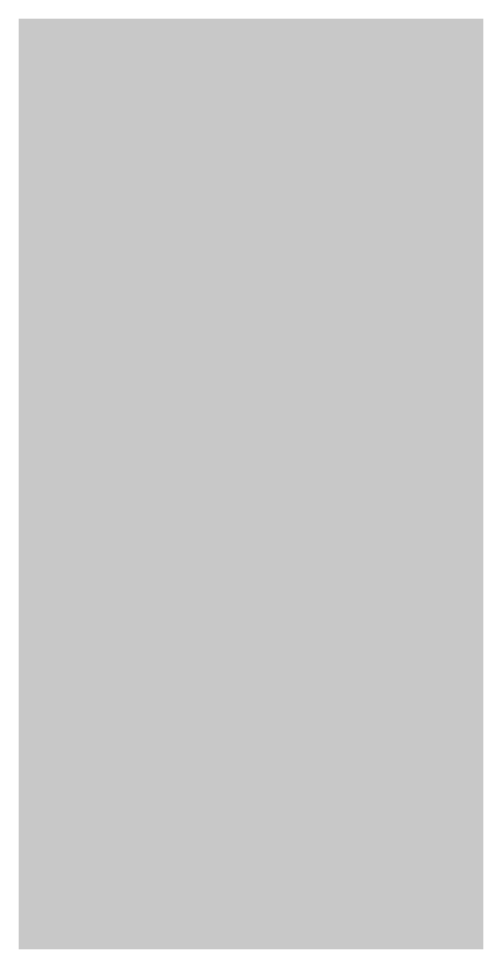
# Model space of a CAD drawing. Extents: x 0 to 1, y 0 to 2.
import ezdxf

# ---------------------------------------------------------------- set-up
doc = ezdxf.new("R2010")
doc.units = 0
doc.header["$MEASUREMENT"] = 0
doc.layers.get('0').update_dxf_attribs({"linetype": 'CONTINUOUS'})

msp = doc.modelspace()

# ---------------------------------------------------------------- linework, layer by layer
at = {"color": 1}
msp.add_solid([(0, 0), (1, 0), (0, 2), (1, 2)], dxfattribs=at)

doc.saveas('drawing.dxf')
